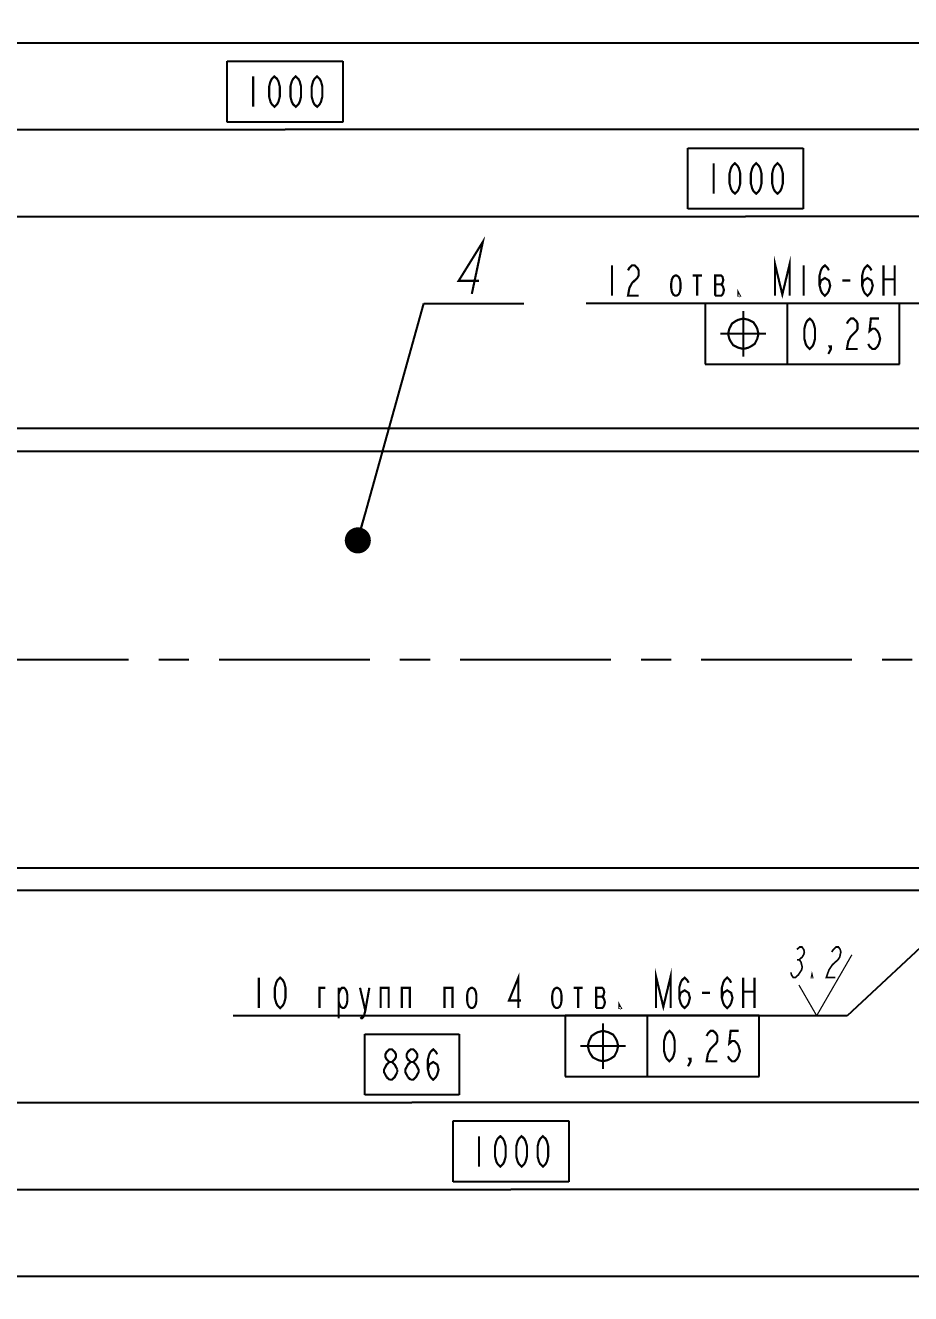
# Model space of a CAD drawing. Header units: millimetres. Extents: x 0 to 841, y 0 to 594.
# Drawn here: x 164.5 to 266.4, y 312.5 to 458.5 of the extents above; entities that cross this region are included whole.
import ezdxf

# ---------------------------------------------------------------- set-up
doc = ezdxf.new("R2010")
doc.units = ezdxf.units.MM
doc.header["$LTSCALE"] = 46.255
doc.linetypes.add('CENTER', pattern=[0.6, 0.375, -0.075, 0.075, -0.075])
doc.layers.get('0').update_dxf_attribs({"linetype": 'CONTINUOUS'})
for name, color, linetype in [('ALL_AXIS', 7, 'CONTINUOUS'), ('ALL_DIMENSIONS', 7, 'CONTINUOUS'), ('ALL_ROUND', 7, 'CONTINUOUS'), ('ALL_SURF_FIN', 7, 'CONTINUOUS')]:
    doc.layers.add(name, color=color, linetype=linetype)
doc.styles.get("Standard").update_dxf_attribs({"font": 'txt', "width": 0.7})
doc.dimstyles.new('DIMSTYLE_1', dxfattribs={"dimtxt": 3.5, "dimasz": 3, "dimexe": 0.18, "dimexo": 0.0625, "dimgap": 0.09, "dimtad": 1, "dimlfac": 5, "dimdsep": 46, "dimtxsty": 'STANDARD', "dimblk": '_FILLED', "dimblk1": '_FILLED', "dimblk2": '_FILLED', "dimcen": 0.09, "dimadec": 0, "dimazin": 0, "dimtp": 1.2, "dimtm": 1.2, "dimtfac": 1, "dimtofl": 0, "dimtmove": 0, "dimatfit": 3, "dimldrblk": '_FILLED', "dimfxl": 1, "dimtolj": 1, "dimarcsym": 0})
doc.dimstyles.new('DIMSTYLE_10', dxfattribs={"dimtxt": 3.5, "dimasz": 3, "dimexe": 0.18, "dimexo": 0.0625, "dimgap": 0.09, "dimtad": 1, "dimdec": 5, "dimlfac": 5, "dimdsep": 46, "dimtxsty": 'STANDARD', "dimblk": '_FILLED', "dimblk1": '_FILLED', "dimblk2": '_FILLED', "dimcen": 0.09, "dimadec": 0, "dimazin": 0, "dimtp": 1.2, "dimtm": 1.2, "dimtfac": 1, "dimtdec": 5, "dimtofl": 0, "dimtmove": 0, "dimatfit": 3, "dimldrblk": '_FILLED', "dimfxl": 1, "dimtolj": 1, "dimarcsym": 0})
doc.dimstyles.new('DIMSTYLE_14', dxfattribs={"dimtxt": 3.5, "dimasz": 3, "dimexe": 0.18, "dimexo": 0.0625, "dimgap": 0.09, "dimtad": 1, "dimdec": 5, "dimlfac": 5, "dimdsep": 46, "dimtxsty": 'STANDARD', "dimblk": '_FILLED', "dimblk1": '_FILLED', "dimblk2": '_FILLED', "dimcen": 0.09, "dimadec": 0, "dimazin": 0, "dimtp": 0.5, "dimtm": 0.5, "dimtfac": 1, "dimtdec": 5, "dimtofl": 0, "dimtmove": 0, "dimatfit": 3, "dimldrblk": '_FILLED', "dimfxl": 1, "dimtolj": 1, "dimarcsym": 0})
doc.dimstyles.new('DIMSTYLE_4', dxfattribs={"dimtxt": 3.5, "dimasz": 3, "dimexe": 0.18, "dimexo": 0.0625, "dimgap": 0.09, "dimtad": 1, "dimtih": 1, "dimtoh": 1, "dimlfac": 5, "dimdsep": 46, "dimtxsty": 'STANDARD', "dimblk": '_FILLED', "dimblk1": '_FILLED', "dimblk2": '_FILLED', "dimcen": 0.09, "dimadec": 0, "dimazin": 0, "dimtp": 0.1, "dimtm": 0.1, "dimtfac": 1, "dimtofl": 0, "dimtmove": 0, "dimatfit": 3, "dimldrblk": '_FILLED', "dimfxl": 1, "dimtolj": 1, "dimarcsym": 0})
doc.dimstyles.new('DIMSTYLE_6', dxfattribs={"dimtxt": 3.5, "dimasz": 3, "dimexe": 0.18, "dimexo": 0.0625, "dimgap": 0.09, "dimtad": 1, "dimtih": 1, "dimtoh": 1, "dimlfac": 5, "dimdsep": 46, "dimtxsty": 'STANDARD', "dimblk": '_FILLED', "dimblk1": '_FILLED', "dimblk2": '_FILLED', "dimcen": 0.09, "dimadec": 0, "dimazin": 0, "dimtp": 0.2, "dimtm": 0.2, "dimtfac": 1, "dimtofl": 0, "dimtmove": 0, "dimatfit": 3, "dimldrblk": '_FILLED', "dimfxl": 1, "dimtolj": 1, "dimarcsym": 0})
doc.dimstyles.new('DIMSTYLE_8', dxfattribs={"dimtxt": 3.5, "dimasz": 3, "dimexe": 0.18, "dimexo": 0.0625, "dimgap": 0.09, "dimtad": 1, "dimdec": 5, "dimlfac": 5, "dimdsep": 46, "dimtxsty": 'STANDARD', "dimblk": '_FILLED', "dimblk1": '_FILLED', "dimblk2": '_FILLED', "dimcen": 0.09, "dimadec": 0, "dimazin": 0, "dimtp": 0.8, "dimtm": 0.8, "dimtfac": 1, "dimtdec": 5, "dimtofl": 0, "dimtmove": 0, "dimatfit": 3, "dimldrblk": '_FILLED', "dimfxl": 1, "dimtolj": 1, "dimarcsym": 0})
doc.dimstyles.get("Standard").update_dxf_attribs({"dimtxt": 3.5, "dimasz": 3, "dimexe": 0.18, "dimexo": 0.0625, "dimgap": 0.09, "dimtad": 1, "dimdec": 5, "dimdsep": 46, "dimtxsty": 'STANDARD', "dimblk": '_FILLED', "dimblk1": '_FILLED', "dimblk2": '_FILLED', "dimcen": 0.09, "dimadec": 0, "dimazin": 0, "dimtol": 1, "dimtp": 1e-05, "dimtm": 1e-05, "dimtfac": 1, "dimtdec": 5, "dimtofl": 0, "dimtmove": 0, "dimatfit": 3, "dimldrblk": '_FILLED', "dimfxl": 1, "dimtolj": 1, "dimarcsym": 0})

# ---------------------------------------------------------------- blocks, each defined once
blk = doc.blocks.new('_FILLED')
at = {"color": 0, "linetype": 'ByBlock'}
blk.add_solid([(0, 0), (-1, 0.167), (-1, -0.167)], dxfattribs=at)
blk = doc.blocks.new('*D2')
at = {"layer": 'ALL_DIMENSIONS', "color": 2, "linetype": 'Continuous'}
for p, q in [((77.61, 410.47), (77.61, 458.47)), ((475.61, 410.47), (475.61, 458.47)), ((77.61, 456.47), (276.61, 456.47)), ((475.61, 456.47), (276.61, 456.47))]:
    blk.add_line(p, q, dxfattribs=at)
at = {"layer": 'ALL_DIMENSIONS', "color": 2, "linetype": 'Continuous', "xscale": 3, "yscale": 3, "zscale": 3, "rotation": 180}
blk.add_blockref('_FILLED', (77.61, 456.47), dxfattribs=at)
at = {"layer": 'ALL_DIMENSIONS', "color": 2, "linetype": 'Continuous', "xscale": 3, "yscale": 3, "zscale": 3}
blk.add_blockref('_FILLED', (475.61, 456.47), dxfattribs=at)
blk = doc.blocks.new('*D12')
at = {"layer": 'ALL_DIMENSIONS', "color": 2, "linetype": 'Continuous'}
for p, q in [((266.87, 426.47), (229.07, 426.47)), ((276.63, 426.47), (266.87, 426.47)), ((293.58, 398.84), (276.63, 426.47))]:
    blk.add_line(p, q, dxfattribs=at)
at = {"layer": 'ALL_DIMENSIONS', "color": 2, "linetype": 'Continuous', "xscale": 3, "yscale": 3, "zscale": 3, "rotation": 301.5111274216}
blk.add_blockref('_FILLED', (293.58, 398.84), dxfattribs=at)
blk = doc.blocks.new('*D13')
at = {"layer": 'ALL_DIMENSIONS', "color": 2, "linetype": 'Continuous'}
for p, q in [((289.77, 373.06), (259.11, 344.47)), ((250.72, 344.47), (188.42, 344.47)), ((259.11, 344.47), (250.72, 344.47))]:
    blk.add_line(p, q, dxfattribs=at)
at = {"layer": 'ALL_DIMENSIONS', "color": 2, "linetype": 'Continuous', "xscale": 3, "yscale": 3, "zscale": 3, "rotation": 42.99360894}
blk.add_blockref('_FILLED', (289.77, 373.06), dxfattribs=at)
blk = doc.blocks.new('SF11_BL7', base_point=(256.14, 348.43))
at = {"layer": 'ALL_SURF_FIN', "color": 2, "linetype": 'Continuous'}
for points, const_width in [([(253.32, 352.09), (253.64, 352.38), (253.91, 352.38), (254.11, 352.09), (254.18, 351.8), (254.11, 351.51), (253.92, 351.21), (253.6, 350.92), (253.8, 350.63), (253.87, 350.34), (253.94, 350.05), (253.87, 349.76), (253.68, 349.46), (253.49, 349.17), (253.16, 348.88), (252.9, 348.88), (252.7, 349.17), (252.63, 349.46)], 0.194), ([(257.33, 351.8), (257.52, 352.09), (257.84, 352.38), (258.11, 352.38), (258.31, 352.09), (258.38, 351.8), (258.25, 351.21), (258.06, 350.92), (257.73, 350.63), (257.41, 350.34), (257.02, 349.76), (256.71, 348.88), (257.76, 348.88)], 0.194), ([(253.33, 350.92), (253.6, 350.92)], 0.194), ([(255.6, 344.47), (259.65, 351.48)], 0.146), ([(255.13, 348.88), (255, 348.88), (255.06, 349.17), (255.13, 348.88)], 0.194), ([(255.6, 344.47), (253.56, 348)], 0.146)]:
    blk.add_lwpolyline(points, dxfattribs=dict(at, const_width=const_width))
blk = doc.blocks.new('*D17')
at = {"layer": 'ALL_DIMENSIONS', "color": 2, "linetype": 'Continuous'}
for p, q in [((120.41, 356.87), (120.41, 332.47)), ((297.61, 356.87), (297.61, 332.47)), ((120.41, 334.47), (209.01, 334.47)), ((297.61, 334.47), (209.01, 334.47))]:
    blk.add_line(p, q, dxfattribs=at)
at = {"layer": 'ALL_DIMENSIONS', "color": 2, "linetype": 'Continuous', "xscale": 3, "yscale": 3, "zscale": 3, "rotation": 180}
blk.add_blockref('_FILLED', (120.41, 334.47), dxfattribs=at)
at = {"layer": 'ALL_DIMENSIONS', "color": 2, "linetype": 'Continuous', "xscale": 3, "yscale": 3, "zscale": 3}
blk.add_blockref('_FILLED', (297.61, 334.47), dxfattribs=at)
blk = doc.blocks.new('*D19')
at = {"layer": 'ALL_DIMENSIONS', "color": 2, "linetype": 'Continuous'}
for p, q in [((147.41, 399.91), (147.41, 438.47)), ((347.41, 399.6), (347.41, 438.47)), ((147.41, 436.47), (247.41, 436.47)), ((347.41, 436.47), (247.41, 436.47))]:
    blk.add_line(p, q, dxfattribs=at)
at = {"layer": 'ALL_DIMENSIONS', "color": 2, "linetype": 'Continuous', "xscale": 3, "yscale": 3, "zscale": 3, "rotation": 180}
blk.add_blockref('_FILLED', (147.41, 436.47), dxfattribs=at)
at = {"layer": 'ALL_DIMENSIONS', "color": 2, "linetype": 'Continuous', "xscale": 3, "yscale": 3, "zscale": 3}
blk.add_blockref('_FILLED', (347.41, 436.47), dxfattribs=at)
blk = doc.blocks.new('*D20')
at = {"layer": 'ALL_DIMENSIONS', "color": 2, "linetype": 'Continuous'}
for p, q in [((94.41, 404.07), (94.41, 448.47)), ((294.41, 401.67), (294.41, 448.47)), ((94.41, 446.47), (194.41, 446.47)), ((294.41, 446.47), (194.41, 446.47))]:
    blk.add_line(p, q, dxfattribs=at)
at = {"layer": 'ALL_DIMENSIONS', "color": 2, "linetype": 'Continuous', "xscale": 3, "yscale": 3, "zscale": 3, "rotation": 180}
blk.add_blockref('_FILLED', (94.41, 446.47), dxfattribs=at)
at = {"layer": 'ALL_DIMENSIONS', "color": 2, "linetype": 'Continuous', "xscale": 3, "yscale": 3, "zscale": 3}
blk.add_blockref('_FILLED', (294.41, 446.47), dxfattribs=at)
blk = doc.blocks.new('*D22')
at = {"layer": 'ALL_DIMENSIONS', "color": 2, "linetype": 'Continuous'}
for p, q in [((120.41, 356.87), (120.41, 322.47)), ((320.41, 356.87), (320.41, 322.47)), ((120.41, 324.47), (220.41, 324.47)), ((320.41, 324.47), (220.41, 324.47))]:
    blk.add_line(p, q, dxfattribs=at)
at = {"layer": 'ALL_DIMENSIONS', "color": 2, "linetype": 'Continuous', "xscale": 3, "yscale": 3, "zscale": 3, "rotation": 180}
blk.add_blockref('_FILLED', (120.41, 324.47), dxfattribs=at)
at = {"layer": 'ALL_DIMENSIONS', "color": 2, "linetype": 'Continuous', "xscale": 3, "yscale": 3, "zscale": 3}
blk.add_blockref('_FILLED', (320.41, 324.47), dxfattribs=at)
blk = doc.blocks.new('*D23')
at = {"layer": 'ALL_DIMENSIONS', "color": 2, "linetype": 'Continuous'}
for p, q in [((120.41, 356.87), (120.41, 312.47)), ((455.61, 356.87), (455.61, 312.47)), ((120.41, 314.47), (288.01, 314.47)), ((455.61, 314.47), (288.01, 314.47))]:
    blk.add_line(p, q, dxfattribs=at)
at = {"layer": 'ALL_DIMENSIONS', "color": 2, "linetype": 'Continuous', "xscale": 3, "yscale": 3, "zscale": 3, "rotation": 180}
blk.add_blockref('_FILLED', (120.41, 314.47), dxfattribs=at)
at = {"layer": 'ALL_DIMENSIONS', "color": 2, "linetype": 'Continuous', "xscale": 3, "yscale": 3, "zscale": 3}
blk.add_blockref('_FILLED', (455.61, 314.47), dxfattribs=at)
blk = doc.blocks.new('*D28')
at = {"layer": 'ALL_DIMENSIONS', "color": 2, "linetype": 'Continuous'}
for p, q in [((294.31, 412.07), (55.61, 412.07)), ((57.61, 412.07), (57.61, 385.47)), ((57.61, 358.87), (57.61, 385.47)), ((451.06, 358.87), (55.61, 358.87))]:
    blk.add_line(p, q, dxfattribs=at)
at = {"layer": 'ALL_DIMENSIONS', "color": 2, "linetype": 'Continuous', "xscale": 3, "yscale": 3, "zscale": 3}
for p, rotation in [((57.61, 412.07), 90), ((57.61, 358.87), 270)]:
    blk.add_blockref('_FILLED', p, dxfattribs=dict(at, rotation=rotation))
blk = doc.blocks.new('BOM BALLOON 27_BL13', base_point=(216.12, 430.02))
at = {"color": 2, "linetype": 'Continuous'}
blk.add_line((210.36, 426.47), (221.89, 426.47), dxfattribs=at)
at = {"color": 2, "linetype": 'Continuous', "const_width": 0.25}
blk.add_lwpolyline([(215.9, 427.56), (217.17, 433.56), (214.38, 429.06), (216.74, 429.06)], dxfattribs=at)

msp = doc.modelspace()

# ---------------------------------------------------------------- linework, layer by layer
at = {"color": 7, "linetype": 'Continuous'}
msp.add_line((80.011274, 409.4736656), (473.211274, 409.4736656), dxfattribs=at)
at = {"layer": 'ALL_AXIS', "color": 7, "linetype": 'CENTER'}
msp.add_line((75.7988496, 385.4736656), (479.8726837, 385.4736656), dxfattribs=at)
at = {"layer": 'ALL_DIMENSIONS', "color": 2, "linetype": 'Continuous'}
for p, q in [((187.761274, 447.3486656), (187.761274, 454.3486656)), ((187.761274, 454.3486656), (201.061274, 454.3486656)), ((201.061274, 454.3486656), (201.061274, 447.3486656)), ((201.061274, 447.3486656), (187.761274, 447.3486656)), ((240.761274, 437.3486656), (240.761274, 444.3486656)), ((240.761274, 444.3486656), (254.061274, 444.3486656)), ((254.061274, 444.3486656), (254.061274, 437.3486656)), ((254.061274, 437.3486656), (240.761274, 437.3486656)), ((242.7774291, 426.4736656), (242.7774291, 419.4736656)), ((265.1190958, 426.4736656), (242.7774291, 426.4736656)), ((252.2565958, 419.4736656), (252.2565958, 426.4736656)), ((265.1190958, 419.4736656), (265.1190958, 426.4736656)), ((242.7774291, 419.4736656), (265.1190958, 419.4736656)), ((226.6292178, 344.4736656), (226.6292178, 337.4736656)), ((248.9708844, 344.4736656), (226.6292178, 344.4736656)), ((236.1083844, 337.4736656), (236.1083844, 344.4736656)), ((248.9708844, 337.4736656), (248.9708844, 344.4736656)), ((203.586274, 335.3486656), (203.586274, 342.3486656)), ((203.586274, 342.3486656), (214.436274, 342.3486656)), ((214.436274, 342.3486656), (214.436274, 335.3486656)), ((226.6292178, 337.4736656), (248.9708844, 337.4736656)), ((214.436274, 335.3486656), (203.586274, 335.3486656)), ((213.761274, 325.3486656), (213.761274, 332.3486656)), ((213.761274, 332.3486656), (227.061274, 332.3486656)), ((227.061274, 332.3486656), (227.061274, 325.3486656)), ((227.061274, 325.3486656), (213.761274, 325.3486656))]:
    msp.add_line(p, q, dxfattribs=at)
at = {"layer": 'ALL_DIMENSIONS', "color": 2, "linetype": 'Continuous', "const_width": 0.25}
for points in [[(190.7362745, 452.5986539), (190.7362745, 449.0986793)], [(193.1862696, 449.0986793), (192.8800186, 449.3903395), (192.7268996, 449.6819998), (192.5737677, 450.2653204), (192.5737677, 451.4320128), (192.7268996, 452.0153334), (192.8800186, 452.3069937), (193.1862696, 452.5986539), (193.4925206, 452.3069937), (193.6456525, 452.0153334), (193.7987716, 451.4320128), (193.7987716, 450.2653204), (193.6456525, 449.6819998), (193.4925206, 449.3903395), (193.1862696, 449.0986793)], [(195.6362776, 449.0986793), (195.3300266, 449.3903395), (195.1768947, 449.6819998), (195.0237756, 450.2653204), (195.0237756, 451.4320128), (195.1768947, 452.0153334), (195.3300266, 452.3069937), (195.6362776, 452.5986539), (195.9425286, 452.3069937), (196.0956476, 452.0153334), (196.2487796, 451.4320128), (196.2487796, 450.2653204), (196.0956476, 449.6819998), (195.9425286, 449.3903395), (195.6362776, 449.0986793)], [(198.0862727, 449.0986793), (197.7800217, 449.3903395), (197.6269026, 449.6819998), (197.4737707, 450.2653204), (197.4737707, 451.4320128), (197.6269026, 452.0153334), (197.7800217, 452.3069937), (198.0862727, 452.5986539), (198.3925237, 452.3069937), (198.5456427, 452.0153334), (198.6987747, 451.4320128), (198.6987747, 450.2653204), (198.5456427, 449.6819998), (198.3925237, 449.3903395), (198.0862727, 449.0986793)], [(243.736265, 442.5986896), (243.736265, 439.0986636)], [(246.1862729, 439.0986636), (245.8800347, 439.3903239), (245.72689, 439.6819842), (245.5737709, 440.2653561), (245.5737709, 441.4319972), (245.72689, 442.0153177), (245.8800347, 442.306978), (246.1862729, 442.5986896), (246.4925367, 442.306978), (246.6456558, 442.0153177), (246.7987749, 441.4319972), (246.7987749, 440.2653561), (246.6456558, 439.6819842), (246.4925367, 439.3903239), (246.1862729, 439.0986636)], [(248.6362808, 439.0986636), (248.330017, 439.3903239), (248.1768979, 439.6819842), (248.0237788, 440.2653561), (248.0237788, 441.4319972), (248.1768979, 442.0153177), (248.330017, 442.306978), (248.6362808, 442.5986896), (248.942519, 442.306978), (249.0956381, 442.0153177), (249.2487828, 441.4319972), (249.2487828, 440.2653561), (249.0956381, 439.6819842), (248.942519, 439.3903239), (248.6362808, 439.0986636)], [(251.0862631, 439.0986636), (250.7800249, 439.3903239), (250.6269059, 439.6819842), (250.4737868, 440.2653561), (250.4737868, 441.4319972), (250.6269059, 442.0153177), (250.7800249, 442.306978), (251.0862631, 442.5986896), (251.3925269, 442.306978), (251.545646, 442.0153177), (251.6987651, 441.4319972), (251.6987651, 440.2653561), (251.545646, 439.6819842), (251.3925269, 439.3903239), (251.0862631, 439.0986636)], [(232.0440859, 430.848661), (232.0440859, 427.3486863)], [(233.8815918, 430.2653405), (234.0347109, 430.5570007), (234.3409747, 430.848661), (234.6472129, 430.848661), (234.9534767, 430.5570007), (235.1065958, 430.2653405), (235.1065958, 429.6820199), (234.9534767, 429.3903083), (234.3409747, 428.8069877)], [(250.8019174, 427.3486863), (250.8019174, 430.9944911), (251.644098, 427.4945165), (252.4862786, 430.9944911), (252.4862786, 427.3486863)], [(254.094106, 430.848661), (254.094106, 427.3486863)], [(255.9315862, 428.5153275), (256.084731, 429.098648), (256.5440882, 429.3903083), (257.0034711, 429.098648), (257.1565902, 428.5153275), (257.0034711, 427.9320069), (256.8503521, 427.6403466), (256.5440882, 427.3486863), (256.2378501, 427.6403466), (256.084731, 427.9320069), (255.9315862, 428.5153275), (255.9315862, 429.6820199), (256.084731, 430.2653405), (256.2378501, 430.5570007), (256.5440882, 430.848661), (256.8503521, 430.5570007), (257.0034711, 430.2653405)], [(260.8316021, 428.5153275), (260.9847212, 429.098648), (261.4441041, 429.3903083), (261.9034613, 429.098648), (262.0566061, 428.5153275), (261.9034613, 427.9320069), (261.7503423, 427.6403466), (261.4441041, 427.3486863), (261.1378403, 427.6403466), (260.9847212, 427.9320069), (260.8316021, 428.5153275), (260.8316021, 429.6820199), (260.9847212, 430.2653405), (261.1378403, 430.5570007), (261.4441041, 430.848661), (261.7503423, 430.5570007), (261.9034613, 430.2653405)], [(263.2815844, 430.848661), (263.2815844, 427.3486863)], [(264.5831479, 430.848661), (264.5831479, 427.3486863)], [(238.8581672, 428.8069877), (238.9347268, 429.2444781), (239.0878459, 429.5361898), (239.3175245, 429.6820199), (239.4706692, 429.6820199), (239.7003478, 429.5361898), (239.8534669, 429.2444781), (239.9300265, 428.8069877), (239.9300265, 428.2236672), (239.8534669, 427.7861768), (239.7003478, 427.4945165), (239.4706692, 427.3486863), (239.3175245, 427.3486863), (239.0878459, 427.4945165), (238.9347268, 427.7861768), (238.8581672, 428.2236672), (238.8581672, 428.8069877)], [(241.3081495, 429.6820199), (242.3800344, 429.6820199)], [(241.8440919, 429.6820199), (241.8440919, 427.3486863)], [(243.9112765, 427.3486863), (243.9112765, 429.6820199), (244.600338, 429.6820199), (244.7534828, 429.5361898), (244.8300423, 429.2444781), (244.8300423, 429.098648), (244.7534828, 428.8069877), (244.600338, 428.6611576), (243.9112765, 428.6611576)], [(263.2815844, 429.2444781), (264.5831479, 429.2444781)], [(234.3409747, 428.8069877), (234.0347109, 428.2236672), (233.8815918, 427.3486863), (235.1065958, 427.3486863)], [(243.9112765, 427.3486863), (244.600338, 427.3486863), (244.7534828, 427.4945165), (244.8300423, 427.6403466), (244.9066019, 427.9320069), (244.9066019, 428.077837), (244.8300423, 428.3694973), (244.7534828, 428.5153275), (244.600338, 428.6611576)], [(246.7441078, 427.3486863), (246.5909631, 427.3486863), (246.5909631, 427.6403466), (246.7441078, 427.3486863)], [(258.5347133, 429.098648), (259.4534791, 429.098648)], [(247.1524168, 420.3486857), (247.1524168, 425.5986733)], [(254.7941009, 421.2236665), (254.4878371, 421.5153268), (254.334718, 421.8069871), (254.1815989, 422.3903076), (254.1815989, 423.5570001), (254.334718, 424.1403206), (254.4878371, 424.4319809), (254.7941009, 424.7236412), (255.1003391, 424.4319809), (255.2534581, 424.1403206), (255.4066029, 423.5570001), (255.4066029, 422.3903076), (255.2534581, 421.8069871), (255.1003391, 421.5153268), (254.7941009, 421.2236665)], [(245.4024295, 422.9736795), (245.5482596, 422.3903076), (245.6940898, 422.0986473), (245.98575, 421.6611569), (246.5690963, 421.3694966), (247.1524168, 421.2236665), (247.735763, 421.3694966), (248.0274233, 421.5153268), (248.4649394, 421.8069871), (248.7565997, 422.3903076), (248.9024298, 422.9736795), (248.7565997, 423.5570001), (248.6107695, 423.8486603), (248.3190836, 424.2861508), (247.735763, 424.577811), (247.1524168, 424.7236412), (246.5690963, 424.577811), (246.277436, 424.4319809), (245.8399199, 424.1403206), (245.5482596, 423.5570001), (245.4024295, 422.9736795)], [(259.0815891, 424.1403206), (259.2347082, 424.4319809), (259.540972, 424.7236412), (259.8472102, 424.7236412), (260.153474, 424.4319809), (260.3065931, 424.1403206), (260.3065931, 423.5570001), (260.153474, 423.2653398), (259.8472102, 422.9736795), (259.540972, 422.6820192), (259.2347082, 422.0986473), (259.0815891, 421.2236665), (260.3065931, 421.2236665)], [(262.756601, 424.7236412), (261.8378352, 424.7236412), (261.6847161, 423.2653398), (261.9909799, 423.5570001), (262.2972181, 423.5570001), (262.6034819, 423.2653398), (262.756601, 422.9736795), (262.9097201, 422.3903076), (262.756601, 421.8069871), (262.6034819, 421.5153268), (262.2972181, 421.2236665), (261.9909799, 421.2236665), (261.6847161, 421.5153268), (261.531597, 421.8069871)], [(244.527423, 422.9736795), (249.7774363, 422.9736795)], [(257.2440832, 421.2236665), (257.0909641, 421.5153268), (257.2440832, 421.5153268), (257.2440832, 421.2236665), (256.937845, 420.6403459)], [(191.3958851, 348.8486715), (191.3958851, 345.3486711)], [(193.8458802, 345.3486711), (193.5396293, 345.6403314), (193.3865102, 345.9319917), (193.2333783, 346.5153379), (193.2333783, 347.6820047), (193.3865102, 348.2653253), (193.5396293, 348.5570112), (193.8458802, 348.8486715), (194.1521312, 348.5570112), (194.3052632, 348.2653253), (194.4583822, 347.6820047), (194.4583822, 346.5153379), (194.3052632, 345.9319917), (194.1521312, 345.6403314), (193.8458802, 345.3486711)], [(221.2552478, 345.3486711), (221.2552478, 348.8486715), (220.1833885, 346.2236776), (221.5615116, 346.2236776)], [(237.1036885, 345.3486711), (237.1036885, 348.9945016), (237.9458947, 345.4945013), (238.7880753, 348.9945016), (238.7880753, 345.3486711)], [(239.783375, 346.5153379), (239.9365198, 347.0986585), (240.395877, 347.3903444), (240.8552599, 347.0986585), (241.008379, 346.5153379), (240.8552599, 345.9319917), (240.7021408, 345.6403314), (240.395877, 345.3486711), (240.0896389, 345.6403314), (239.9365198, 345.9319917), (239.783375, 346.5153379), (239.783375, 347.6820047), (239.9365198, 348.2653253), (240.0896389, 348.5570112), (240.395877, 348.8486715), (240.7021408, 348.5570112), (240.8552599, 348.2653253)], [(244.6833909, 346.5153379), (244.83651, 347.0986585), (245.2958929, 347.3903444), (245.7552501, 347.0986585), (245.9083949, 346.5153379), (245.7552501, 345.9319917), (245.602131, 345.6403314), (245.2958929, 345.3486711), (244.9896291, 345.6403314), (244.83651, 345.9319917), (244.6833909, 346.5153379), (244.6833909, 347.6820047), (244.83651, 348.2653253), (244.9896291, 348.5570112), (245.2958929, 348.8486715), (245.602131, 348.5570112), (245.7552501, 348.2653253)], [(247.1333732, 348.8486715), (247.1333732, 345.3486711)], [(248.4349367, 348.8486715), (248.4349367, 345.3486711)], [(198.3630728, 345.3486711), (198.3630728, 347.6820047), (199.0521343, 347.6820047)], [(200.5833892, 347.6820047), (200.5833892, 344.1820044)], [(200.5833892, 346.9528283), (200.6599488, 347.2444886), (200.8130679, 347.5361746), (200.9661998, 347.6820047), (201.1958784, 347.6820047), (201.3490103, 347.5361746), (201.5021294, 347.2444886), (201.5787018, 346.8069982), (201.5787018, 346.2236776), (201.5021294, 345.7861616), (201.3490103, 345.4945013), (201.1958784, 345.3486711), (201.0427593, 345.3486711), (200.8130679, 345.4945013), (200.6599488, 345.7861616), (200.5833892, 346.0778218)], [(203.0333843, 347.6820047), (203.6458863, 345.0570109)], [(203.1099439, 344.3278345), (203.1865034, 344.1820044), (203.2630758, 344.1820044), (203.4161949, 344.3278345), (203.4927544, 344.4736646), (203.6458863, 345.0570109), (204.1052564, 347.6820047)], [(205.4068199, 345.3486711), (205.4068199, 347.6820047), (206.3255729, 347.6820047), (206.3255729, 345.3486711)], [(207.8568278, 345.3486711), (207.8568278, 347.6820047), (208.775568, 347.6820047), (208.775568, 345.3486711)], [(212.756818, 345.3486711), (212.756818, 347.6820047), (213.675571, 347.6820047), (213.675571, 345.3486711)], [(215.3599579, 346.8069982), (215.4365174, 347.2444886), (215.5896365, 347.5361746), (215.8193151, 347.6820047), (215.9724342, 347.6820047), (216.2021385, 347.5361746), (216.3552576, 347.2444886), (216.4318171, 346.8069982), (216.4318171, 346.2236776), (216.3552576, 345.7861616), (216.2021385, 345.4945013), (215.9724342, 345.3486711), (215.8193151, 345.3486711), (215.5896365, 345.4945013), (215.4365174, 345.7861616), (215.3599579, 346.2236776), (215.3599579, 346.8069982)], [(225.1599383, 346.8069982), (225.2364978, 347.2444886), (225.3896426, 347.5361746), (225.6193212, 347.6820047), (225.7724403, 347.6820047), (226.0021446, 347.5361746), (226.1552636, 347.2444886), (226.2318232, 346.8069982), (226.2318232, 346.2236776), (226.1552636, 345.7861616), (226.0021446, 345.4945013), (225.7724403, 345.3486711), (225.6193212, 345.3486711), (225.3896426, 345.4945013), (225.2364978, 345.7861616), (225.1599383, 346.2236776), (225.1599383, 346.8069982)], [(227.6099462, 347.6820047), (228.6818311, 347.6820047)], [(228.1458887, 347.6820047), (228.1458887, 345.3486711)], [(230.2130732, 345.3486711), (230.2130732, 347.6820047), (230.9021348, 347.6820047), (231.0552538, 347.5361746), (231.1318134, 347.2444886), (231.1318134, 347.0986585), (231.0552538, 346.8069982), (230.9021348, 346.6611681), (230.2130732, 346.6611681)], [(230.2130732, 345.3486711), (230.9021348, 345.3486711), (231.0552538, 345.4945013), (231.1318134, 345.6403314), (231.2083729, 345.9319917), (231.2083729, 346.0778218), (231.1318134, 346.3695078), (231.0552538, 346.5153379), (230.9021348, 346.6611681)], [(233.0458789, 345.3486711), (232.8927598, 345.3486711), (232.8927598, 345.6403314), (233.0458789, 345.3486711)], [(242.386502, 347.0986585), (243.3052679, 347.0986585)], [(247.1333732, 347.2444886), (248.4349367, 347.2444886)], [(231.0042056, 338.3486705), (231.0042056, 343.5986581)], [(229.2542183, 340.9736643), (229.4000484, 340.3903437), (229.5458785, 340.0986578), (229.8375388, 339.6611674), (230.420885, 339.3695071), (231.0042056, 339.223677), (231.5875518, 339.3695071), (231.8792121, 339.5153372), (232.3167282, 339.8069975), (232.6083885, 340.3903437), (232.7542186, 340.9736643), (232.6083885, 341.5570105), (232.4625583, 341.8486708), (232.1708724, 342.2861612), (231.5875518, 342.5778215), (231.0042056, 342.7236773), (230.420885, 342.5778215), (230.1292248, 342.4319914), (229.6917087, 342.1403311), (229.4000484, 341.5570105), (229.2542183, 340.9736643)], [(238.6458897, 339.223677), (238.3396259, 339.5153372), (238.1865068, 339.8069975), (238.0333877, 340.3903437), (238.0333877, 341.5570105), (238.1865068, 342.1403311), (238.3396259, 342.4319914), (238.6458897, 342.7236773), (238.9521278, 342.4319914), (239.1052469, 342.1403311), (239.2583917, 341.5570105), (239.2583917, 340.3903437), (239.1052469, 339.8069975), (238.9521278, 339.5153372), (238.6458897, 339.223677)], [(242.9333779, 342.1403311), (243.086497, 342.4319914), (243.3927608, 342.7236773), (243.698999, 342.7236773), (244.0052628, 342.4319914), (244.1583819, 342.1403311), (244.1583819, 341.5570105), (244.0052628, 341.2653246), (243.698999, 340.9736643), (243.3927608, 340.682004), (243.086497, 340.0986578), (242.9333779, 339.223677), (244.1583819, 339.223677)], [(246.6083898, 342.7236773), (245.689624, 342.7236773), (245.5365049, 341.2653246), (245.8427687, 341.5570105), (246.1490069, 341.5570105), (246.4552707, 341.2653246), (246.6083898, 340.9736643), (246.7615089, 340.3903437), (246.6083898, 339.8069975), (246.4552707, 339.5153372), (246.1490069, 339.223677), (245.8427687, 339.223677), (245.5365049, 339.5153372), (245.3833858, 339.8069975)], [(206.4081509, 339.1403418), (206.1018999, 339.4320021), (205.948768, 339.7236624), (205.948768, 340.0153226), (206.1018999, 340.3070086), (206.4081509, 340.5986689), (206.7144019, 340.5986689), (207.0206529, 340.3070086), (207.173772, 340.0153226), (207.173772, 339.7236624), (207.0206529, 339.4320021), (206.7144019, 339.1403418)], [(208.858146, 339.1403418), (208.551895, 339.4320021), (208.398776, 339.7236624), (208.398776, 340.0153226), (208.551895, 340.3070086), (208.858146, 340.5986689), (209.164397, 340.5986689), (209.470648, 340.3070086), (209.6237799, 340.0153226), (209.6237799, 339.7236624), (209.470648, 339.4320021), (209.164397, 339.1403418)], [(210.8487711, 338.2653353), (211.001903, 338.8486559), (211.461273, 339.1403418), (211.9206431, 338.8486559), (212.073775, 338.2653353), (211.9206431, 337.6819891), (211.767524, 337.3903288), (211.461273, 337.0986685), (211.155022, 337.3903288), (211.001903, 337.6819891), (210.8487711, 338.2653353), (210.8487711, 339.4320021), (211.001903, 340.0153226), (211.155022, 340.3070086), (211.461273, 340.5986689), (211.767524, 340.3070086), (211.9206431, 340.0153226)], [(228.3792118, 340.9736643), (233.6292251, 340.9736643)], [(206.1018999, 337.3903288), (205.7956489, 337.973675), (205.7956489, 338.2653353), (205.948768, 338.5569956), (206.1018999, 338.8486559), (206.4081509, 339.1403418), (206.7144019, 339.1403418), (207.0206529, 338.8486559), (207.3269039, 338.2653353)], [(208.551895, 337.3903288), (208.245644, 337.973675), (208.245644, 338.2653353), (208.398776, 338.5569956), (208.551895, 338.8486559), (208.858146, 339.1403418), (209.164397, 339.1403418), (209.470648, 338.8486559)], [(209.470648, 338.8486559), (209.776899, 338.2653353), (209.776899, 337.973675), (209.6237799, 337.6819891), (209.470648, 337.3903288), (209.164397, 337.0986685), (208.858146, 337.0986685)], [(241.0958719, 339.223677), (240.9427529, 339.5153372), (241.0958719, 339.5153372), (241.0958719, 339.223677), (240.7896338, 338.6403307)], [(206.4081509, 337.0986685), (206.1018999, 337.3903288)], [(207.3269039, 337.973675), (207.0206529, 337.3903288), (206.7144019, 337.0986685), (206.4081509, 337.0986685)], [(207.3269039, 338.2653353), (207.3269039, 337.973675)], [(208.858146, 337.0986685), (208.551895, 337.3903288)], [(216.7362844, 330.5986532), (216.7362844, 327.0986529)], [(219.1862666, 327.0986529), (218.8800285, 327.3903388), (218.7269094, 327.6819991), (218.5737646, 328.2653197), (218.5737646, 329.4319865), (218.7269094, 330.0153327), (218.8800285, 330.306993), (219.1862666, 330.5986532), (219.4925305, 330.306993), (219.6456495, 330.0153327), (219.7987686, 329.4319865), (219.7987686, 328.2653197), (219.6456495, 327.6819991), (219.4925305, 327.3903388), (219.1862666, 327.0986529)], [(221.6362746, 327.0986529), (221.3300364, 327.3903388), (221.1768917, 327.6819991), (221.0237726, 328.2653197), (221.0237726, 329.4319865), (221.1768917, 330.0153327), (221.3300364, 330.306993), (221.6362746, 330.5986532), (221.9425127, 330.306993), (222.0956575, 330.0153327), (222.2487766, 329.4319865), (222.2487766, 328.2653197), (222.0956575, 327.6819991), (221.9425127, 327.3903388), (221.6362746, 327.0986529)], [(224.0862825, 327.0986529), (223.7800187, 327.3903388), (223.6268996, 327.6819991), (223.4737805, 328.2653197), (223.4737805, 329.4319865), (223.6268996, 330.0153327), (223.7800187, 330.306993), (224.0862825, 330.5986532), (224.3925207, 330.306993), (224.5456397, 330.0153327), (224.6987845, 329.4319865), (224.6987845, 328.2653197), (224.5456397, 327.6819991), (224.3925207, 327.3903388), (224.0862825, 327.0986529)]]:
    msp.add_lwpolyline(points, dxfattribs=at)
at = {"layer": 'ALL_ROUND', "color": 7, "linetype": 'Continuous'}
for p, q in [((126.129577, 409.4736656), (291.6092282, 409.4736656)), ((129.5741892, 361.4736656), (288.0177863, 361.4736656))]:
    msp.add_line(p, q, dxfattribs=at)

# ---------------------------------------------------------------- block references
at = {"color": 2, "linetype": 'Continuous'}
msp.add_blockref('BOM BALLOON 27_BL13', (216.1235269, 430.0184975), dxfattribs=at)
at = {"layer": 'ALL_SURF_FIN', "color": 2, "linetype": 'Continuous'}
msp.add_blockref('SF11_BL7', (256.1383566, 348.4269785), dxfattribs=at)

# ---------------------------------------------------------------- dimensions: what is measured, and where the dimension line sits
at = {"layer": 'ALL_DIMENSIONS', "color": 2, "linetype": 'Continuous'}
for base, p1, p2, dimstyle, picture, middle in [((475.611274, 456.4736656), (77.611274, 410.4736656), (475.611274, 410.4736656), 'DIMSTYLE_1', '*D2', (271.711274, 457.3486656)), ((294.411274, 446.4736656), (94.411274, 404.0736656), (294.411274, 401.6736656), 'DIMSTYLE_8', '*D20', (189.511274, 449.0986656)), ((347.411274, 436.4736656), (147.411274, 399.9073456), (347.411274, 399.5957638), 'DIMSTYLE_8', '*D19', (242.511274, 439.0986656)), ((297.611274, 334.4736656), (120.411274, 356.8736656), (297.611274, 356.8736656), 'DIMSTYLE_8', '*D17', (205.336274, 337.0986656)), ((320.411274, 324.4736656), (120.411274, 356.8736656), (320.411274, 356.8736656), 'DIMSTYLE_8', '*D22', (215.511274, 327.0986656)), ((455.611274, 314.4736656), (120.411274, 356.8736656), (455.611274, 356.8736656), 'DIMSTYLE_10', '*D23', (283.111274, 317.0986656))]:
    dim = msp.add_linear_dim(base=base, p1=p1, p2=p2, dimstyle=dimstyle, dxfattribs=at)
    dim.commit()
    dim.dimension.update_dxf_attribs({"geometry": picture, "text_midpoint": middle, "dimtype": 160})
for p1, p2, text, dimstyle, picture, middle in [((293.5750114, 398.8377275), (295.2475366, 396.1096037), '12 отв. М<>-6Н', 'DIMSTYLE_6', '*D12', (230.8190958, 427.3486656)), ((289.7724161, 373.0645155), (290.6501319, 373.8828157), '10 групп по 4 отв. М<>-6Н', 'DIMSTYLE_4', '*D13', (190.1708844, 345.3486656))]:
    dim = msp.add_diameter_dim_2p(p1=p1, p2=p2, text=text, dimstyle=dimstyle, dxfattribs=at)
    dim.commit()
    dim.dimension.update_dxf_attribs({"geometry": picture, "text_midpoint": middle, "dimtype": 163})
dim = msp.add_linear_dim(base=(57.611274, 358.8736656), p1=(294.3093188, 412.0736656), p2=(451.0590244, 358.8736656), angle=270, dimstyle='DIMSTYLE_14', dxfattribs=at)
dim.commit()
dim.dimension.update_dxf_attribs({"geometry": '*D28', "text_midpoint": (56.736274, 381.7986656), "dimtype": 160})

# ---------------------------------------------------------------- leaders
at = {"color": 2, "linetype": 'Continuous'}
msp.add_leader([(202.7824504, 399.1834123), (210.3615072, 426.4736656)], dimstyle='STANDARD', override={"dimtad": 0, "dimldrblk": 'DOT'}, dxfattribs=at)

doc.saveas('drawing.dxf')
